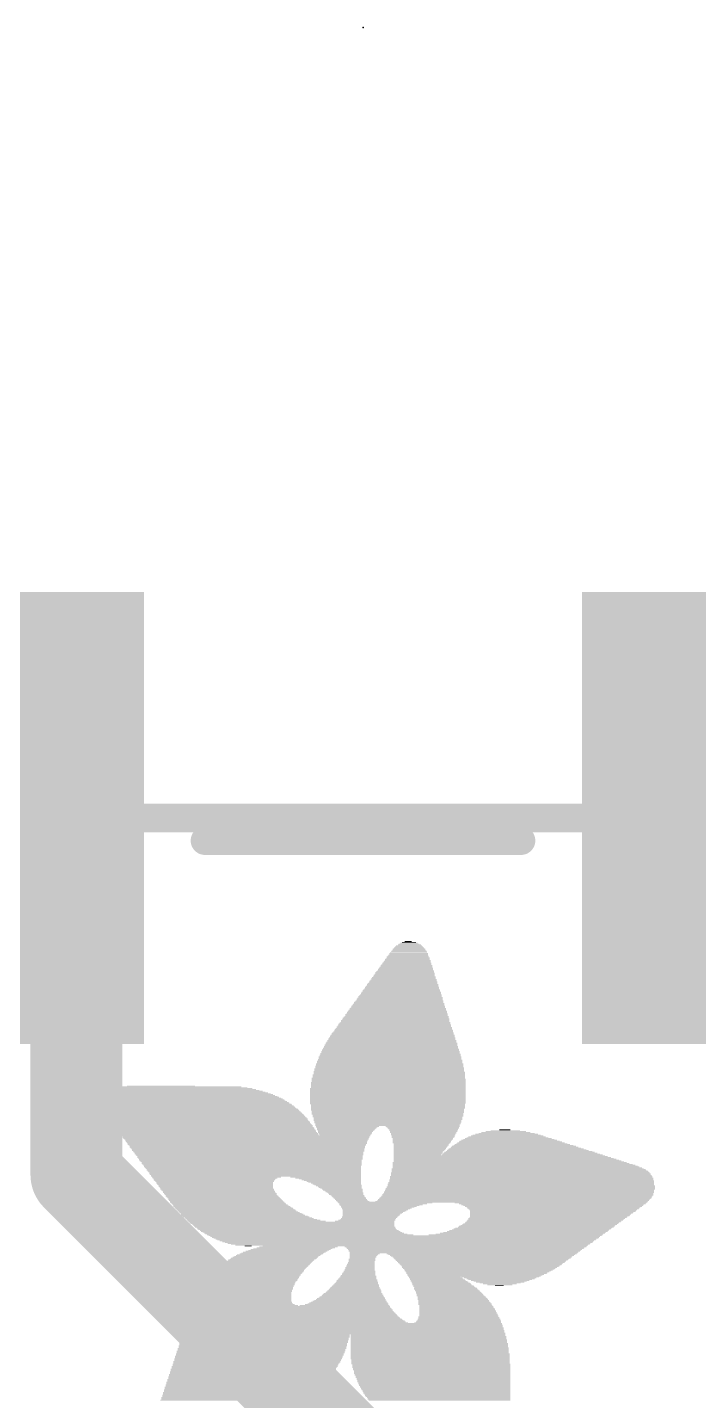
# Model space of a CAD drawing. Extents: x -6.8 to 18.4, y -5.3 to 26.1.
# Drawn here: x 4.86 to 7.84, y 4.34 to 10.41 of the extents above; entities that cross this region are included whole.
import ezdxf

# ---------------------------------------------------------------- set-up
doc = ezdxf.new("R2010")
doc.units = 0
for name, color, linetype in [('1', 12, 'CONTINUOUS'), ('21', 40, 'CONTINUOUS'), ('23', 40, 'CONTINUOUS'), ('51', 253, 'CONTINUOUS')]:
    doc.layers.add(name, color=color, linetype=linetype)

# ---------------------------------------------------------------- blocks, each defined once
blk = doc.blocks.new('RECT')
blk.add_solid([(-0.5, -0.5), (0.5, -0.5), (-0.5, 0.5), (0.5, 0.5)])

msp = doc.modelspace()

# ---------------------------------------------------------------- linework, layer by layer
at = {"layer": '1', "const_width": 0.4064}
for points in [[(1.524, 7.046), (5.08, 7.046)], [(5.08, 7.046), (5.08, 6.914)], [(5.08, 6.914), (5.08, 5.334)], [(5.08, 5.334), (7.62, 2.794)]]:
    msp.add_lwpolyline(points, dxfattribs=at)
at = {"layer": '1', "const_width": 0.2032}
for points in [[(5.1816, 7.046, 1), (4.9784, 7.046)], [(5.08, 6.9444, 1), (5.08, 7.1476)], [(5.1816, 6.914, 1), (4.9784, 6.914)], [(4.9784, 6.914, 1), (5.1816, 6.914)], [(5.1518, 5.4058, 1), (5.0082, 5.2622)], [(4.9784, 5.334, 1), (5.1816, 5.334)]]:
    msp.add_lwpolyline(points, format="xyb", dxfattribs=at)
at = {"layer": '21', "const_width": 0.127}
msp.add_lwpolyline([(5.65, 6.814), (7.05, 6.814)], dxfattribs=at)
at = {"layer": '21', "const_width": 0.0635}
for points in [[(5.65, 6.8457, 1), (5.65, 6.7823)], [(7.05, 6.7823, 1), (7.05, 6.8457)]]:
    msp.add_lwpolyline(points, format="xyb", dxfattribs=at)
at = {"layer": '23'}
msp.add_point((6.35, 10.414), dxfattribs=at)
at = {"layer": '51', "const_width": 0.127}
msp.add_lwpolyline([(8.85, 6.914), (3.85, 6.914)], dxfattribs=at)

# ---------------------------------------------------------------- block references
at = {"layer": '1', "xscale": 0.6, "yscale": 2, "rotation": 180}
for p in [(5.08, 6.914), (7.62, 6.914)]:
    msp.add_blockref('RECT', p, dxfattribs=at)
at = {"layer": '21'}
for p, xscale, yscale in [((6.5538, 6.3221), 0.16, 0.0038), ((6.5538, 6.3259), 0.1524, 0.0038), ((6.5538, 6.3335), 0.1448, 0.0038), ((6.5538, 6.3297), 0.1448, 0.0038), ((6.5539, 6.3373), 0.1371, 0.0038), ((6.5539, 6.3411), 0.1295, 0.0038), ((6.5539, 6.3449), 0.1219, 0.0038), ((6.5539, 6.3487), 0.1143, 0.0038), ((6.5558, 6.3525), 0.1029, 0.0038), ((6.5539, 6.3563), 0.0915, 0.0039), ((6.5538, 6.3602), 0.0762, 0.0038), ((6.5539, 6.364), 0.0609, 0.0038), ((6.5501, 6.3678), 0.0305, 0.0038), ((6.5424, 6.2611), 0.2286, 0.0038), ((6.5424, 6.2649), 0.221, 0.0038), ((6.5443, 6.2725), 0.2172, 0.0038), ((6.5443, 6.2687), 0.2172, 0.0038), ((6.5443, 6.2763), 0.2096, 0.0038), ((6.5462, 6.2801), 0.2058, 0.0039), ((6.5463, 6.2878), 0.1981, 0.0038), ((6.5482, 6.284), 0.2019, 0.0038), ((6.5482, 6.2916), 0.1943, 0.0038), ((6.5482, 6.2992), 0.1867, 0.0038), ((6.5501, 6.2954), 0.1905, 0.0038), ((6.5501, 6.303), 0.1829, 0.0038), ((6.5501, 6.3068), 0.1753, 0.0038), ((6.552, 6.3144), 0.1715, 0.0038), ((6.552, 6.3106), 0.1715, 0.0038), ((6.5519, 6.3182), 0.1638, 0.0039), ((6.5291, 6.2039), 0.2857, 0.0039), ((6.531, 6.2001), 0.2896, 0.0038), ((6.531, 6.2078), 0.2819, 0.0038), ((6.5329, 6.2116), 0.2781, 0.0038), ((6.5329, 6.2192), 0.2705, 0.0038), ((6.5329, 6.2154), 0.2705, 0.0038), ((6.5348, 6.223), 0.2667, 0.0038), ((6.5348, 6.2306), 0.2591, 0.0038), ((6.5367, 6.2268), 0.2629, 0.0038), ((6.5367, 6.2344), 0.2552, 0.0038), ((6.5386, 6.2382), 0.2514, 0.0038), ((6.5386, 6.2459), 0.2438, 0.0038), ((6.5386, 6.242), 0.2438, 0.0039), ((6.5405, 6.2497), 0.24, 0.0038), ((6.5405, 6.2535), 0.2324, 0.0038), ((6.5424, 6.2573), 0.2286, 0.0038), ((6.5177, 6.1392), 0.3543, 0.0038), ((6.5196, 6.143), 0.3505, 0.0038), ((6.5196, 6.1506), 0.3429, 0.0038), ((6.5196, 6.1468), 0.3429, 0.0038), ((6.5215, 6.1544), 0.3391, 0.0038), ((6.5215, 6.1582), 0.3315, 0.0038), ((6.5234, 6.1659), 0.3277, 0.0039), ((6.5234, 6.162), 0.3277, 0.0038), ((6.5234, 6.1697), 0.3201, 0.0038), ((6.5253, 6.1773), 0.3163, 0.0038), ((6.5253, 6.1735), 0.3163, 0.0038), ((6.5253, 6.1811), 0.3086, 0.0038), ((6.5272, 6.1849), 0.3048, 0.0038), ((6.5272, 6.1925), 0.2972, 0.0038), ((6.5291, 6.1887), 0.301, 0.0038), ((6.5291, 6.1963), 0.2934, 0.0038), ((6.5063, 6.082), 0.4153, 0.0038), ((6.5063, 6.0782), 0.4153, 0.0038), ((6.5062, 6.0858), 0.4076, 0.0038), ((6.5081, 6.0897), 0.4038, 0.0039), ((6.5081, 6.0973), 0.3962, 0.0038), ((6.51, 6.0935), 0.4, 0.0038), ((6.51, 6.1011), 0.3924, 0.0038), ((6.5119, 6.1049), 0.3886, 0.0038), ((6.5119, 6.1125), 0.381, 0.0038), ((6.5119, 6.1087), 0.381, 0.0038), ((6.5138, 6.1163), 0.3772, 0.0038), ((6.5138, 6.1239), 0.3696, 0.0038), ((6.5157, 6.1201), 0.3734, 0.0038), ((6.5158, 6.1278), 0.3657, 0.0039), ((6.5177, 6.1316), 0.3619, 0.0038), ((6.5177, 6.1354), 0.3543, 0.0038), ((6.4929, 6.0173), 0.4801, 0.0038), ((6.4948, 6.0211), 0.4762, 0.0038), ((6.4948, 6.0287), 0.4686, 0.0038), ((6.4967, 6.0249), 0.4724, 0.0038), ((6.4967, 6.0325), 0.4648, 0.0038), ((6.4986, 6.0363), 0.461, 0.0038), ((6.4986, 6.0439), 0.4534, 0.0038), ((6.4986, 6.0401), 0.4534, 0.0038), ((6.5005, 6.0477), 0.4496, 0.0038), ((6.5005, 6.0554), 0.442, 0.0038), ((6.5005, 6.0516), 0.442, 0.0039), ((6.5024, 6.0592), 0.4382, 0.0038), ((6.5024, 6.063), 0.4306, 0.0038), ((6.5043, 6.0706), 0.4268, 0.0038), ((6.5043, 6.0668), 0.4268, 0.0038), ((6.5044, 6.0744), 0.4191, 0.0038), ((6.4815, 5.9601), 0.5411, 0.0038), ((6.4815, 5.9563), 0.5411, 0.0038), ((6.4834, 5.9639), 0.5373, 0.0038), ((6.4834, 5.9677), 0.5295, 0.0038), ((6.4853, 5.9754), 0.5257, 0.0039), ((6.4853, 5.9715), 0.5257, 0.0038), ((6.4853, 5.9792), 0.5181, 0.0038), ((6.4872, 5.983), 0.5143, 0.0038), ((6.4872, 5.9906), 0.5067, 0.0038), ((6.4891, 5.9868), 0.5105, 0.0038), ((6.4891, 5.9944), 0.5029, 0.0038), ((6.4891, 6.002), 0.4953, 0.0038), ((6.491, 5.9982), 0.4991, 0.0038), ((6.491, 6.0058), 0.4915, 0.0038), ((6.4929, 6.0096), 0.4877, 0.0038), ((6.4929, 6.0135), 0.4801, 0.0039), ((6.4719, 5.8953), 0.5982, 0.0038), ((6.4738, 5.903), 0.5944, 0.0038), ((6.4738, 5.8992), 0.5944, 0.0039), ((6.4739, 5.9106), 0.5867, 0.0038), ((6.4739, 5.9068), 0.5867, 0.0038), ((6.4758, 5.9182), 0.5829, 0.0038), ((6.4758, 5.9144), 0.5829, 0.0038), ((6.4758, 5.922), 0.5753, 0.0038), ((6.4777, 5.9296), 0.5715, 0.0038), ((6.4777, 5.9258), 0.5715, 0.0038), ((6.4777, 5.9373), 0.5639, 0.0039), ((6.4777, 5.9334), 0.5639, 0.0038), ((6.4796, 5.9411), 0.5601, 0.0038), ((6.4796, 5.9487), 0.5525, 0.0038), ((6.4796, 5.9449), 0.5525, 0.0038), ((6.4815, 5.9525), 0.5487, 0.0038), ((6.4682, 5.8382), 0.6439, 0.0038), ((6.4682, 5.8344), 0.6439, 0.0038), ((6.4681, 5.8458), 0.6362, 0.0038), ((6.4701, 5.842), 0.6401, 0.0038), ((6.47, 5.8572), 0.6324, 0.0038), ((6.47, 5.8534), 0.6324, 0.0038), ((6.47, 5.8496), 0.6324, 0.0038), ((6.47, 5.8649), 0.6248, 0.0038), ((6.47, 5.8611), 0.6248, 0.0039), ((6.47, 5.8725), 0.6172, 0.0038), ((6.4719, 5.8687), 0.621, 0.0038), ((6.4719, 5.8801), 0.6134, 0.0038), ((6.4719, 5.8763), 0.6134, 0.0038), ((6.4719, 5.8877), 0.6058, 0.0038), ((6.4719, 5.8839), 0.6058, 0.0038), ((6.4738, 5.8915), 0.602, 0.0038), ((6.4643, 5.7772), 0.6744, 0.0038), ((6.4643, 5.7734), 0.6744, 0.0038), ((6.4643, 5.7925), 0.6668, 0.0038), ((6.4662, 5.7887), 0.6706, 0.0038), ((6.4662, 5.7849), 0.6706, 0.0039), ((6.4662, 5.781), 0.6706, 0.0038), ((6.4662, 5.8039), 0.663, 0.0038), ((6.4662, 5.8001), 0.663, 0.0038), ((6.4662, 5.7963), 0.663, 0.0038), ((6.4662, 5.8153), 0.6554, 0.0038), ((6.4662, 5.8115), 0.6554, 0.0038), ((6.4681, 5.8077), 0.6592, 0.0038), ((6.4682, 5.8268), 0.6515, 0.0038), ((6.4682, 5.823), 0.6515, 0.0039), ((6.4682, 5.8191), 0.6515, 0.0038), ((6.4682, 5.8306), 0.6439, 0.0038), ((5.5614, 5.7125), 0.6287, 0.0038), ((5.5575, 5.7163), 0.6058, 0.0038), ((5.5499, 5.7201), 0.5754, 0.0038), ((5.5423, 5.7239), 0.5372, 0.0038), ((5.4546, 5.7277), 0.3009, 0.0038), ((6.4605, 5.7163), 0.6896, 0.0038), ((6.4605, 5.7125), 0.6896, 0.0038), ((6.4624, 5.7429), 0.6858, 0.0038), ((6.4624, 5.7391), 0.6858, 0.0038), ((6.4624, 5.7353), 0.6858, 0.0038), ((6.4624, 5.7315), 0.6858, 0.0038), ((6.4624, 5.7277), 0.6858, 0.0038), ((6.4624, 5.7239), 0.6858, 0.0038), ((6.4624, 5.7201), 0.6858, 0.0038), ((6.4624, 5.762), 0.6782, 0.0038), ((6.4643, 5.7582), 0.682, 0.0038), ((6.4643, 5.7544), 0.682, 0.0038), ((6.4643, 5.7506), 0.682, 0.0038), ((6.4643, 5.7468), 0.682, 0.0039), ((6.4643, 5.7696), 0.6744, 0.0038), ((6.4643, 5.7658), 0.6744, 0.0038), ((5.6109, 5.6591), 0.8039, 0.0038), ((5.6147, 5.6553), 0.8115, 0.0038), ((5.6166, 5.6515), 0.8153, 0.0038), ((5.6071, 5.6667), 0.7887, 0.0038), ((5.609, 5.6629), 0.7925, 0.0038), ((5.5975, 5.6782), 0.762, 0.0038), ((5.6013, 5.6744), 0.7696, 0.0038), ((5.6052, 5.6706), 0.7773, 0.0039), ((5.5956, 5.682), 0.7506, 0.0038), ((5.588, 5.6896), 0.7278, 0.0038), ((5.5918, 5.6858), 0.7354, 0.0038), ((5.5842, 5.6934), 0.7124, 0.0038), ((5.5747, 5.701), 0.6858, 0.0038), ((5.5804, 5.6972), 0.6972, 0.0038), ((5.5709, 5.7048), 0.6705, 0.0038), ((5.5671, 5.7087), 0.6477, 0.0039), ((6.4605, 5.7087), 0.6896, 0.0039), ((6.4605, 5.7048), 0.6896, 0.0038), ((6.4605, 5.701), 0.6896, 0.0038), ((6.4605, 5.6972), 0.6896, 0.0038), ((6.4605, 5.6934), 0.6896, 0.0038), ((6.4605, 5.6896), 0.6896, 0.0038), ((6.4605, 5.6858), 0.6896, 0.0038), ((6.4605, 5.682), 0.6896, 0.0038), ((6.4605, 5.6782), 0.6896, 0.0038), ((6.4605, 5.6744), 0.6896, 0.0038), ((6.4605, 5.6706), 0.6896, 0.0039), ((6.4605, 5.6667), 0.6896, 0.0038), ((6.4605, 5.6629), 0.6896, 0.0038), ((6.4605, 5.6591), 0.6896, 0.0038), ((6.4605, 5.6553), 0.6896, 0.0038), ((6.4605, 5.6515), 0.6896, 0.0038), ((5.6261, 5.6363), 0.842, 0.0038), ((5.6204, 5.6477), 0.823, 0.0038), ((5.6223, 5.6439), 0.8268, 0.0038), ((5.6261, 5.6401), 0.8344, 0.0038), ((5.6299, 5.6325), 0.842, 0.0039), ((5.6318, 5.6286), 0.8458, 0.0038), ((5.6356, 5.6248), 0.8534, 0.0038), ((5.6376, 5.621), 0.8573, 0.0038), ((5.6395, 5.6172), 0.8611, 0.0038), ((5.6433, 5.6134), 0.8611, 0.0038), ((5.6452, 5.6096), 0.8649, 0.0038), ((5.6471, 5.6058), 0.8687, 0.0038), ((5.6509, 5.602), 0.8687, 0.0038), ((5.6528, 5.5982), 0.8725, 0.0038), ((5.6566, 5.5944), 0.8725, 0.0039), ((6.4586, 5.6477), 0.6858, 0.0038), ((6.4605, 5.6439), 0.682, 0.0038), ((6.4605, 5.6401), 0.682, 0.0038), ((6.4605, 5.6363), 0.682, 0.0038), ((6.4605, 5.6325), 0.682, 0.0039), ((6.4605, 5.6286), 0.682, 0.0038), ((6.4586, 5.6248), 0.6782, 0.0038), ((6.4586, 5.621), 0.6782, 0.0038), ((6.4605, 5.6172), 0.6744, 0.0038), ((6.4605, 5.6134), 0.6744, 0.0038), ((6.4605, 5.6096), 0.6744, 0.0038), ((6.4586, 5.6058), 0.6706, 0.0038), ((6.4586, 5.602), 0.6706, 0.0038), ((6.4605, 5.5982), 0.6668, 0.0038), ((6.4605, 5.5944), 0.6668, 0.0039), ((5.6585, 5.5905), 0.8763, 0.0038), ((5.6623, 5.5867), 0.8763, 0.0038), ((5.6662, 5.5829), 0.8763, 0.0038), ((5.6662, 5.5791), 0.8763, 0.0038), ((5.67, 5.5753), 0.8763, 0.0038), ((5.6738, 5.5715), 0.8763, 0.0038), ((5.6757, 5.5677), 0.8801, 0.0038), ((5.6776, 5.5639), 0.8763, 0.0038), ((5.6814, 5.5601), 0.8763, 0.0038), ((5.6833, 5.5563), 0.8801, 0.0039), ((5.6871, 5.5524), 0.8801, 0.0038), ((5.689, 5.5486), 0.8763, 0.0038), ((5.6928, 5.5448), 0.8763, 0.0038), ((5.6947, 5.541), 0.8801, 0.0038), ((5.6966, 5.5372), 0.8763, 0.0038), ((5.7004, 5.5334), 0.8763, 0.0038), ((6.4586, 5.5905), 0.663, 0.0038), ((6.4605, 5.5867), 0.6592, 0.0038), ((6.4605, 5.5829), 0.6592, 0.0038), ((6.4605, 5.5791), 0.6592, 0.0038), ((6.4586, 5.5753), 0.6553, 0.0038), ((6.4605, 5.5715), 0.6515, 0.0038), ((6.4605, 5.5677), 0.6515, 0.0038), ((6.4586, 5.5639), 0.6477, 0.0038), ((6.4605, 5.5601), 0.6439, 0.0038), ((6.4586, 5.5563), 0.6401, 0.0039), ((6.4586, 5.5524), 0.6401, 0.0038), ((6.2815, 5.5486), 0.2781, 0.0038), ((6.2777, 5.5448), 0.2705, 0.0038), ((6.2757, 5.5372), 0.259, 0.0038), ((6.2738, 5.5334), 0.2552, 0.0038), ((6.2777, 5.541), 0.2629, 0.0038), ((6.6148, 5.5486), 0.3276, 0.0038), ((6.6148, 5.5448), 0.32, 0.0038), ((6.6167, 5.541), 0.3162, 0.0038), ((6.6167, 5.5372), 0.3086, 0.0038), ((6.6186, 5.5334), 0.3048, 0.0038), ((6.9787, 5.5334), 0.0495, 0.0038), ((5.7043, 5.5296), 0.8763, 0.0038), ((5.7043, 5.5258), 0.8763, 0.0038), ((5.7081, 5.522), 0.8763, 0.0038), ((5.7119, 5.5182), 0.8763, 0.0039), ((5.7119, 5.5143), 0.8763, 0.0038), ((5.7157, 5.5105), 0.8763, 0.0038), ((5.8319, 5.5067), 1.1011, 0.0038), ((5.8319, 5.5029), 1.0935, 0.0038), ((5.8319, 5.4991), 1.0935, 0.0038), ((5.8319, 5.4953), 1.0859, 0.0038), ((5.8338, 5.4915), 1.0821, 0.0038), ((5.8338, 5.4877), 1.0745, 0.0038), ((5.8338, 5.4839), 1.0745, 0.0038), ((5.8337, 5.4801), 1.0668, 0.0039), ((5.8357, 5.4762), 1.0629, 0.0038), ((5.8376, 5.4724), 1.0591, 0.0038), ((6.2738, 5.5296), 0.2476, 0.0038), ((6.2719, 5.5258), 0.2438, 0.0038), ((6.27, 5.522), 0.24, 0.0038), ((6.2719, 5.5182), 0.2362, 0.0039), ((6.27, 5.5143), 0.2324, 0.0038), ((6.27, 5.5105), 0.2248, 0.0038), ((6.6167, 5.5296), 0.301, 0.0038), ((6.6186, 5.5258), 0.2972, 0.0038), ((6.6167, 5.522), 0.2934, 0.0038), ((6.6186, 5.5182), 0.2896, 0.0039), ((6.6167, 5.5143), 0.2858, 0.0038), ((6.6167, 5.5105), 0.2858, 0.0038), ((6.6167, 5.5067), 0.2782, 0.0038), ((6.6167, 5.5029), 0.2782, 0.0038), ((6.6148, 5.4991), 0.2744, 0.0038), ((6.6147, 5.4953), 0.2667, 0.0038), ((6.6147, 5.4915), 0.2667, 0.0038), ((6.6128, 5.4877), 0.2629, 0.0038), ((6.6109, 5.4839), 0.2591, 0.0038), ((6.6109, 5.4801), 0.2591, 0.0039), ((6.6091, 5.4762), 0.2553, 0.0038), ((6.6091, 5.4724), 0.2476, 0.0038), ((7.0091, 5.4724), 0.4915, 0.0038), ((7.0053, 5.4762), 0.4762, 0.0038), ((7.0034, 5.4801), 0.4572, 0.0039), ((6.9996, 5.4839), 0.442, 0.0038), ((6.9977, 5.4877), 0.423, 0.0038), ((6.9958, 5.4915), 0.4038, 0.0038), ((6.9939, 5.4953), 0.3848, 0.0038), ((6.9901, 5.4991), 0.362, 0.0038), ((6.9882, 5.5029), 0.3429, 0.0038), ((6.9882, 5.5067), 0.32, 0.0038), ((6.9863, 5.5105), 0.301, 0.0038), ((6.9863, 5.5143), 0.2781, 0.0038), ((6.9863, 5.5182), 0.2477, 0.0039), ((6.9825, 5.522), 0.2171, 0.0038), ((6.9825, 5.5258), 0.1791, 0.0038), ((6.9806, 5.5296), 0.1295, 0.0038), ((5.8357, 5.4686), 1.0553, 0.0038), ((5.8376, 5.4648), 1.0515, 0.0038), ((5.8376, 5.461), 1.0439, 0.0038), ((5.8376, 5.4572), 1.0439, 0.0038), ((5.8395, 5.4534), 1.0401, 0.0038), ((5.8395, 5.4496), 1.0325, 0.0038), ((5.8414, 5.4458), 1.0287, 0.0038), ((5.8414, 5.442), 1.0287, 0.0039), ((5.8433, 5.4381), 1.0249, 0.0038), ((5.8433, 5.4343), 1.0173, 0.0038), ((5.8452, 5.4305), 1.0135, 0.0038), ((5.8452, 5.4267), 1.0135, 0.0038), ((5.8471, 5.4229), 1.0096, 0.0038), ((5.8471, 5.4191), 1.002, 0.0038), ((5.849, 5.4153), 0.9982, 0.0038), ((5.849, 5.4115), 0.9982, 0.0038), ((6.9672, 5.4115), 0.9639, 0.0038), ((6.6072, 5.4686), 0.2438, 0.0038), ((6.6072, 5.4648), 0.2438, 0.0038), ((6.6053, 5.461), 0.24, 0.0038), ((6.6034, 5.4572), 0.2362, 0.0038), ((6.6015, 5.4534), 0.2324, 0.0038), ((6.6015, 5.4496), 0.2324, 0.0038), ((6.5996, 5.4458), 0.2286, 0.0038), ((6.5977, 5.442), 0.2247, 0.0039), ((6.5958, 5.4381), 0.2209, 0.0038), ((6.5939, 5.4343), 0.2171, 0.0038), ((6.5939, 5.4305), 0.2171, 0.0038), ((6.592, 5.4267), 0.2133, 0.0038), ((6.5901, 5.4229), 0.2095, 0.0038), ((6.9539, 5.4191), 0.9372, 0.0038), ((6.9596, 5.4153), 0.9486, 0.0038), ((7.0549, 5.4229), 0.7125, 0.0038), ((7.0511, 5.4267), 0.6973, 0.0038), ((7.0472, 5.4305), 0.682, 0.0038), ((7.0434, 5.4343), 0.6668, 0.0038), ((7.0415, 5.4381), 0.6477, 0.0038), ((7.0358, 5.442), 0.6286, 0.0039), ((7.032, 5.4458), 0.6134, 0.0038), ((7.0282, 5.4496), 0.5982, 0.0038), ((7.0263, 5.4534), 0.5791, 0.0038), ((7.0225, 5.4572), 0.5639, 0.0038), ((7.0187, 5.461), 0.5487, 0.0038), ((7.0168, 5.4648), 0.5295, 0.0038), ((7.0111, 5.4686), 0.5105, 0.0038), ((5.8509, 5.4077), 0.9944, 0.0038), ((5.8528, 5.4039), 0.9906, 0.0039), ((5.8509, 5.4), 0.9868, 0.0038), ((5.8528, 5.3962), 0.983, 0.0038), ((5.8547, 5.3924), 0.9792, 0.0038), ((5.8566, 5.3886), 0.9754, 0.0038), ((5.8566, 5.3848), 0.9754, 0.0038), ((5.8585, 5.381), 0.9716, 0.0038), ((5.8604, 5.3772), 0.9678, 0.0038), ((5.8605, 5.3734), 0.9601, 0.0038), ((5.8605, 5.3696), 0.9601, 0.0038), ((5.8624, 5.3658), 0.9563, 0.0039), ((5.8643, 5.3619), 0.9525, 0.0038), ((5.8662, 5.3581), 0.9487, 0.0038), ((5.8662, 5.3543), 0.9487, 0.0038), ((5.8681, 5.3505), 0.9449, 0.0038), ((7.0358, 5.3619), 1.1164, 0.0038), ((7.0396, 5.3581), 1.124, 0.0038), ((7.0415, 5.3543), 1.1278, 0.0038), ((7.0453, 5.3505), 1.1354, 0.0038), ((6.9996, 5.3886), 1.0364, 0.0038), ((7.0053, 5.3848), 1.0478, 0.0038), ((7.0129, 5.381), 1.063, 0.0038), ((7.0187, 5.3772), 1.0745, 0.0038), ((7.0244, 5.3734), 1.0859, 0.0038), ((7.0282, 5.3696), 1.0935, 0.0038), ((7.0339, 5.3658), 1.1049, 0.0039), ((6.9729, 5.4077), 0.9753, 0.0038), ((6.9787, 5.4039), 0.9867, 0.0039), ((6.9844, 5.4), 0.9982, 0.0038), ((6.9901, 5.3962), 1.0096, 0.0038), ((6.9958, 5.3924), 1.021, 0.0038), ((5.87, 5.3467), 0.9411, 0.0038), ((5.8719, 5.3429), 0.9373, 0.0038), ((5.8719, 5.3391), 0.9373, 0.0038), ((5.8738, 5.3353), 0.9335, 0.0038), ((5.8757, 5.3315), 0.9297, 0.0038), ((5.8757, 5.3277), 0.9297, 0.0039), ((5.7004, 5.3238), 0.5715, 0.0038), ((5.6947, 5.32), 0.5524, 0.0038), ((5.6928, 5.3162), 0.541, 0.0038), ((5.6909, 5.3124), 0.5372, 0.0038), ((5.6909, 5.3086), 0.5296, 0.0038), ((5.6928, 5.3048), 0.5258, 0.0038), ((5.6928, 5.301), 0.5182, 0.0038), ((5.6928, 5.2972), 0.5182, 0.0038), ((5.6947, 5.2934), 0.5144, 0.0038), ((5.6966, 5.2896), 0.5106, 0.0039), ((6.1843, 5.3238), 0.3124, 0.0038), ((6.1957, 5.32), 0.2896, 0.0038), ((6.2034, 5.3162), 0.2743, 0.0038), ((6.2091, 5.3124), 0.2629, 0.0038), ((6.2148, 5.3086), 0.2515, 0.0038), ((6.2205, 5.3048), 0.2401, 0.0038), ((6.2243, 5.301), 0.2324, 0.0038), ((6.23, 5.2972), 0.221, 0.0038), ((6.2338, 5.2934), 0.2134, 0.0038), ((6.2395, 5.2896), 0.2096, 0.0039), ((7.0492, 5.2934), 1.1811, 0.0038), ((7.0492, 5.2896), 1.1811, 0.0039), ((7.0511, 5.301), 1.1773, 0.0038), ((7.0511, 5.2972), 1.1773, 0.0038), ((7.0511, 5.3124), 1.1697, 0.0038), ((7.053, 5.3086), 1.1735, 0.0038), ((7.053, 5.3048), 1.1735, 0.0038), ((7.0511, 5.3277), 1.1621, 0.0039), ((7.0511, 5.3238), 1.1621, 0.0038), ((7.053, 5.32), 1.1659, 0.0038), ((7.053, 5.3162), 1.1659, 0.0038), ((7.0472, 5.3429), 1.1468, 0.0038), ((7.0491, 5.3391), 1.1506, 0.0038), ((7.0491, 5.3353), 1.1506, 0.0038), ((7.0511, 5.3315), 1.1545, 0.0038), ((7.0472, 5.3467), 1.1392, 0.0038), ((5.6985, 5.2857), 0.5068, 0.0038), ((5.6985, 5.2819), 0.5068, 0.0038), ((5.7004, 5.2781), 0.503, 0.0038), ((5.7023, 5.2743), 0.4992, 0.0038), ((5.7042, 5.2705), 0.503, 0.0038), ((5.7062, 5.2667), 0.4991, 0.0038), ((5.71, 5.2629), 0.4991, 0.0038), ((5.7119, 5.2591), 0.4953, 0.0038), ((5.7138, 5.2553), 0.4991, 0.0038), ((5.7176, 5.2515), 0.4991, 0.0039), ((5.7195, 5.2476), 0.4953, 0.0038), ((5.7233, 5.2438), 0.4953, 0.0038), ((5.7252, 5.24), 0.4991, 0.0038), ((5.729, 5.2362), 0.4991, 0.0038), ((5.7328, 5.2324), 0.4991, 0.0038), ((5.7366, 5.2286), 0.4991, 0.0038), ((6.2434, 5.2857), 0.2019, 0.0038), ((6.2472, 5.2819), 0.1943, 0.0038), ((6.2491, 5.2781), 0.1905, 0.0038), ((6.2529, 5.2743), 0.1829, 0.0038), ((6.2586, 5.2705), 0.1791, 0.0038), ((6.2605, 5.2667), 0.1753, 0.0038), ((6.2643, 5.2629), 0.1676, 0.0038), ((6.2662, 5.2591), 0.1638, 0.0038), ((6.2719, 5.2553), 0.16, 0.0038), ((6.2738, 5.2515), 0.1562, 0.0039), ((6.2757, 5.2476), 0.1524, 0.0038), ((6.2814, 5.2438), 0.1486, 0.0038), ((6.2833, 5.24), 0.1448, 0.0038), ((6.2871, 5.2362), 0.1448, 0.0038), ((6.291, 5.2324), 0.1447, 0.0038), ((6.2929, 5.2286), 0.1409, 0.0038), ((7.0225, 5.2286), 1.2039, 0.0038), ((7.0263, 5.2324), 1.204, 0.0038), ((7.0282, 5.2362), 1.2002, 0.0038), ((7.032, 5.24), 1.2002, 0.0038), ((7.0358, 5.2476), 1.2002, 0.0038), ((7.0358, 5.2438), 1.2002, 0.0038), ((7.0377, 5.2515), 1.1964, 0.0039), ((7.0415, 5.2591), 1.1964, 0.0038), ((7.0415, 5.2553), 1.1964, 0.0038), ((7.0434, 5.2667), 1.1925, 0.0038), ((7.0434, 5.2629), 1.1925, 0.0038), ((7.0473, 5.2743), 1.1925, 0.0038), ((7.0473, 5.2705), 1.1925, 0.0038), ((7.0492, 5.2819), 1.1887, 0.0038), ((7.0492, 5.2781), 1.1887, 0.0038), ((7.0511, 5.2857), 1.1849, 0.0038), ((5.7385, 5.2248), 0.503, 0.0038), ((5.7423, 5.221), 0.503, 0.0038), ((5.7462, 5.2172), 0.5029, 0.0038), ((5.7481, 5.2134), 0.5067, 0.0039), ((5.7519, 5.2095), 0.5067, 0.0038), ((5.7557, 5.2057), 0.5067, 0.0038), ((5.7614, 5.2019), 0.5105, 0.0038), ((5.7652, 5.1981), 0.5105, 0.0038), ((5.769, 5.1943), 0.5182, 0.0038), ((5.7728, 5.1905), 0.5182, 0.0038), ((5.7785, 5.1867), 0.522, 0.0038), ((5.7823, 5.1829), 0.522, 0.0038), ((5.788, 5.1791), 0.5258, 0.0038), ((5.7918, 5.1753), 0.5258, 0.0039), ((5.7976, 5.1714), 0.5295, 0.0038), ((5.8033, 5.1676), 0.5334, 0.0038), ((6.2967, 5.2248), 0.1409, 0.0038), ((6.3005, 5.221), 0.141, 0.0038), ((6.3062, 5.2172), 0.1448, 0.0038), ((6.9234, 5.2134), 1.3716, 0.0039), ((6.4491, 5.2095), 0.4153, 0.0038), ((6.4395, 5.2057), 0.3886, 0.0038), ((6.43, 5.2019), 0.3696, 0.0038), ((6.4243, 5.1981), 0.3506, 0.0038), ((6.4205, 5.1943), 0.3353, 0.0038), ((6.4148, 5.1905), 0.3239, 0.0038), ((6.411, 5.1867), 0.3086, 0.0038), ((6.4072, 5.1829), 0.3009, 0.0038), ((6.4053, 5.1791), 0.2895, 0.0038), ((6.4015, 5.1753), 0.2819, 0.0039), ((6.3977, 5.1714), 0.2743, 0.0038), ((6.3939, 5.1676), 0.2667, 0.0038), ((7.0091, 5.2172), 1.2078, 0.0038), ((7.0149, 5.221), 1.2039, 0.0038), ((7.0187, 5.2248), 1.2039, 0.0038), ((7.1806, 5.2095), 0.8496, 0.0038), ((7.1882, 5.2057), 0.8268, 0.0038), ((7.1901, 5.2019), 0.8078, 0.0038), ((7.1921, 5.1981), 0.7963, 0.0038), ((7.1939, 5.1943), 0.7848, 0.0038), ((7.1939, 5.1905), 0.7696, 0.0038), ((7.1939, 5.1867), 0.762, 0.0038), ((7.1939, 5.1829), 0.7544, 0.0038), ((7.192, 5.1791), 0.743, 0.0038), ((7.192, 5.1753), 0.7354, 0.0039), ((7.1901, 5.1714), 0.7316, 0.0038), ((7.1863, 5.1676), 0.7239, 0.0038), ((5.809, 5.1638), 0.5372, 0.0038), ((5.8147, 5.16), 0.541, 0.0038), ((5.8185, 5.1562), 0.5486, 0.0038), ((5.8262, 5.1524), 0.5563, 0.0038), ((5.8319, 5.1486), 0.5601, 0.0038), ((5.8414, 5.1448), 0.5639, 0.0038), ((5.8471, 5.141), 0.5677, 0.0038), ((5.8566, 5.1372), 0.5792, 0.0039), ((5.8662, 5.1333), 0.5905, 0.0038), ((5.8795, 5.1295), 0.6096, 0.0038), ((6.0338, 5.1257), 0.9106, 0.0038), ((6.0357, 5.1219), 0.9068, 0.0038), ((6.0376, 5.1181), 0.903, 0.0038), ((6.0414, 5.1143), 0.8954, 0.0038), ((6.0433, 5.1105), 0.8916, 0.0038), ((6.0452, 5.1067), 0.8878, 0.0038), ((6.3577, 5.1295), 0.2629, 0.0038), ((6.3672, 5.1333), 0.2515, 0.0038), ((6.371, 5.1372), 0.2439, 0.0039), ((6.3748, 5.141), 0.2439, 0.0038), ((6.3805, 5.1486), 0.2476, 0.0038), ((6.3786, 5.1448), 0.2438, 0.0038), ((6.3881, 5.16), 0.2552, 0.0038), ((6.3862, 5.1562), 0.2514, 0.0038), ((6.3843, 5.1524), 0.2476, 0.0038), ((6.392, 5.1638), 0.2629, 0.0038), ((7.1196, 5.1067), 0.6896, 0.0038), ((7.1253, 5.1105), 0.6858, 0.0038), ((7.133, 5.1143), 0.6858, 0.0038), ((7.1368, 5.1181), 0.6858, 0.0038), ((7.1425, 5.1219), 0.682, 0.0038), ((7.1482, 5.1257), 0.6858, 0.0038), ((7.152, 5.1295), 0.6858, 0.0038), ((7.1577, 5.1333), 0.6896, 0.0038), ((7.1634, 5.141), 0.6934, 0.0038), ((7.1615, 5.1372), 0.6896, 0.0039), ((7.1692, 5.1448), 0.6973, 0.0038), ((7.1844, 5.1638), 0.7201, 0.0038), ((7.1806, 5.16), 0.7125, 0.0038), ((7.1787, 5.1562), 0.7087, 0.0038), ((7.1768, 5.1524), 0.7049, 0.0038), ((7.173, 5.1486), 0.6973, 0.0038), ((6.049, 5.1029), 0.8878, 0.0038), ((6.0529, 5.0991), 0.8801, 0.0039), ((6.0567, 5.0952), 0.8801, 0.0038), ((6.0605, 5.0914), 0.8801, 0.0038), ((6.0681, 5.0876), 0.8801, 0.0038), ((6.0738, 5.0838), 0.8839, 0.0038), ((6.0814, 5.08), 0.884, 0.0038), ((6.0891, 5.0762), 0.8839, 0.0038), ((6.0986, 5.0724), 0.8953, 0.0038), ((6.1157, 5.0686), 0.9144, 0.0038), ((6.5367, 5.0648), 1.7412, 0.0038), ((6.5367, 5.061), 1.726, 0.0039), ((6.5386, 5.0571), 1.7145, 0.0038), ((6.5405, 5.0533), 1.703, 0.0038), ((6.5405, 5.0495), 1.6878, 0.0038), ((6.5424, 5.0457), 1.6764, 0.0038), ((7.0263, 5.0686), 0.7696, 0.0038), ((7.0434, 5.0724), 0.743, 0.0038), ((7.0568, 5.0762), 0.7315, 0.0038), ((7.0663, 5.08), 0.7201, 0.0038), ((7.0777, 5.0838), 0.7124, 0.0038), ((7.0854, 5.0876), 0.7049, 0.0038), ((7.093, 5.0914), 0.6973, 0.0038), ((7.1006, 5.0952), 0.6972, 0.0038), ((7.1063, 5.0991), 0.6934, 0.0039), ((7.1158, 5.1029), 0.6896, 0.0038), ((6.5443, 5.0419), 1.6574, 0.0038), ((6.5482, 5.0381), 1.6421, 0.0038), ((6.552, 5.0343), 1.6269, 0.0038), ((6.5538, 5.0305), 1.6078, 0.0038), ((6.5596, 5.0267), 1.5887, 0.0038), ((6.5653, 5.0229), 1.5621, 0.0039), ((5.9881, 4.9848), 0.3695, 0.0039), ((5.9938, 4.9886), 0.3657, 0.0038), ((6.0014, 4.9924), 0.3658, 0.0038), ((5.8414, 5.019), 0.0305, 0.0038), ((6.0109, 4.9962), 0.362, 0.0038), ((6.0205, 5), 0.3581, 0.0038), ((6.03, 5.0038), 0.3543, 0.0038), ((6.0395, 5.0076), 0.3505, 0.0038), ((6.0529, 5.0114), 0.3467, 0.0038), ((6.0643, 5.0152), 0.3467, 0.0038), ((6.6243, 5.019), 1.4364, 0.0038), ((6.8034, 5.0152), 1.0706, 0.0038), ((6.8034, 5.0114), 1.0554, 0.0038), ((6.8034, 5.0076), 1.0478, 0.0038), ((6.8014, 5.0038), 1.0363, 0.0038), ((6.8014, 5), 1.0287, 0.0038), ((6.7995, 4.9962), 1.0249, 0.0038), ((6.7976, 4.9924), 1.0135, 0.0038), ((6.7957, 4.9886), 1.0097, 0.0038), ((6.3576, 4.9848), 0.1334, 0.0039), ((6.8758, 4.9848), 0.842, 0.0039), ((5.9061, 4.9238), 0.3886, 0.0038), ((5.91, 4.9276), 0.3887, 0.0038), ((5.9138, 4.9314), 0.3887, 0.0038), ((5.9176, 4.9352), 0.3886, 0.0038), ((5.9233, 4.939), 0.3848, 0.0038), ((5.9271, 4.9428), 0.3848, 0.0038), ((5.9309, 4.9466), 0.3848, 0.0039), ((5.9347, 4.9505), 0.3848, 0.0038), ((5.9404, 4.9543), 0.381, 0.0038), ((5.9442, 4.9581), 0.381, 0.0038), ((5.9519, 4.9619), 0.381, 0.0038), ((5.9557, 4.9657), 0.381, 0.0038), ((5.9614, 4.9695), 0.3772, 0.0038), ((5.9671, 4.9733), 0.3734, 0.0038), ((5.9747, 4.9771), 0.3734, 0.0038), ((5.9785, 4.9809), 0.3734, 0.0038), ((6.3367, 4.9238), 0.1295, 0.0038), ((6.3386, 4.9314), 0.1257, 0.0038), ((6.3386, 4.9276), 0.1257, 0.0038), ((6.3405, 4.939), 0.1219, 0.0038), ((6.3405, 4.9352), 0.1219, 0.0038), ((6.3424, 4.9466), 0.1181, 0.0039), ((6.3424, 4.9428), 0.1181, 0.0038), ((6.3462, 4.9619), 0.1181, 0.0038), ((6.3462, 4.9581), 0.1181, 0.0038), ((6.3462, 4.9543), 0.1181, 0.0038), ((6.3443, 4.9505), 0.1143, 0.0038), ((6.3538, 4.9809), 0.1258, 0.0038), ((6.3519, 4.9771), 0.122, 0.0038), ((6.35, 4.9733), 0.1182, 0.0038), ((6.35, 4.9695), 0.1182, 0.0038), ((6.3481, 4.9657), 0.1143, 0.0038), ((6.8758, 4.9809), 0.8268, 0.0038), ((6.8777, 4.9771), 0.8154, 0.0038), ((6.8758, 4.9733), 0.8039, 0.0038), ((6.8777, 4.9695), 0.7925, 0.0038), ((6.8777, 4.9657), 0.7848, 0.0038), ((6.8758, 4.9619), 0.7734, 0.0038), ((6.8758, 4.9581), 0.7658, 0.0038), ((6.8739, 4.9543), 0.7544, 0.0038), ((6.8739, 4.9505), 0.7468, 0.0038), ((6.8739, 4.9466), 0.7391, 0.0039), ((6.872, 4.9428), 0.7277, 0.0038), ((6.872, 4.939), 0.7201, 0.0038), ((6.872, 4.9352), 0.7125, 0.0038), ((6.87, 4.9314), 0.7011, 0.0038), ((6.8701, 4.9276), 0.6934, 0.0038), ((6.8663, 4.9238), 0.6858, 0.0038), ((5.8585, 4.8666), 0.4, 0.0038), ((5.8566, 4.8628), 0.3962, 0.0038), ((5.8604, 4.8704), 0.3962, 0.0039), ((5.8642, 4.8743), 0.3962, 0.0038), ((5.8681, 4.8781), 0.3963, 0.0038), ((5.8719, 4.8857), 0.3963, 0.0038), ((5.87, 4.8819), 0.3925, 0.0038), ((5.8757, 4.8895), 0.3963, 0.0038), ((5.8776, 4.8933), 0.3925, 0.0038), ((5.8814, 4.8971), 0.3924, 0.0038), ((5.8852, 4.9009), 0.3924, 0.0038), ((5.889, 4.9047), 0.3924, 0.0038), ((5.8928, 4.9085), 0.3924, 0.0039), ((5.8947, 4.9124), 0.3886, 0.0038), ((5.8985, 4.9162), 0.3886, 0.0038), ((5.9023, 4.92), 0.3886, 0.0038), ((6.3234, 4.8666), 0.1791, 0.0038), ((6.3234, 4.8628), 0.1791, 0.0038), ((6.3253, 4.8704), 0.1753, 0.0039), ((6.3253, 4.8743), 0.1677, 0.0038), ((6.3272, 4.8781), 0.1639, 0.0038), ((6.3291, 4.8857), 0.1601, 0.0038), ((6.3291, 4.8819), 0.1601, 0.0038), ((6.329, 4.8895), 0.1524, 0.0038), ((6.331, 4.8971), 0.1485, 0.0038), ((6.331, 4.8933), 0.1485, 0.0038), ((6.3329, 4.9009), 0.1447, 0.0038), ((6.3348, 4.9085), 0.1409, 0.0039), ((6.3348, 4.9047), 0.1409, 0.0038), ((6.3348, 4.9162), 0.1333, 0.0038), ((6.3348, 4.9124), 0.1333, 0.0038), ((6.3367, 4.92), 0.1295, 0.0038), ((6.8643, 4.92), 0.6743, 0.0038), ((6.8643, 4.9162), 0.6667, 0.0038), ((6.8624, 4.9124), 0.6553, 0.0038), ((6.8586, 4.9085), 0.6477, 0.0039), ((6.8567, 4.9047), 0.6363, 0.0038), ((6.8548, 4.9009), 0.6248, 0.0038), ((6.8529, 4.8971), 0.621, 0.0038), ((6.8491, 4.8933), 0.6058, 0.0038), ((6.8453, 4.8895), 0.5982, 0.0038), ((6.8434, 4.8857), 0.5868, 0.0038), ((6.6681, 4.8819), 0.2286, 0.0038), ((6.672, 4.8781), 0.2363, 0.0038), ((6.6795, 4.8704), 0.2439, 0.0039), ((6.6758, 4.8743), 0.2363, 0.0038), ((6.6834, 4.8666), 0.2438, 0.0038), ((6.6872, 4.8628), 0.2514, 0.0038), ((6.9577, 4.8819), 0.3429, 0.0038), ((6.9577, 4.8781), 0.32, 0.0038), ((6.9596, 4.8743), 0.301, 0.0038), ((6.9577, 4.8704), 0.282, 0.0039), ((6.9577, 4.8666), 0.259, 0.0038), ((6.9577, 4.8628), 0.2362, 0.0038), ((5.8243, 4.8019), 0.4153, 0.0038), ((5.8262, 4.8095), 0.4115, 0.0038), ((5.8262, 4.8057), 0.4115, 0.0038), ((5.8281, 4.8133), 0.4077, 0.0038), ((5.8319, 4.8209), 0.4077, 0.0038), ((5.8319, 4.8171), 0.4077, 0.0038), ((5.8357, 4.8285), 0.4077, 0.0038), ((5.8338, 4.8247), 0.4039, 0.0038), ((5.8376, 4.8323), 0.4039, 0.0039), ((5.8414, 4.84), 0.4039, 0.0038), ((5.8395, 4.8362), 0.4001, 0.0038), ((5.8433, 4.8438), 0.4001, 0.0038), ((5.8471, 4.8514), 0.4, 0.0038), ((5.8471, 4.8476), 0.4, 0.0038), ((5.8509, 4.8552), 0.4, 0.0038), ((5.8528, 4.859), 0.3962, 0.0038), ((6.3043, 4.8019), 0.2705, 0.0038), ((6.3043, 4.8057), 0.2629, 0.0038), ((6.3062, 4.8095), 0.2591, 0.0038), ((6.3081, 4.8133), 0.2476, 0.0038), ((6.31, 4.8171), 0.2438, 0.0038), ((6.3119, 4.8209), 0.24, 0.0038), ((6.3119, 4.8247), 0.2324, 0.0038), ((6.3138, 4.8285), 0.2286, 0.0038), ((6.3138, 4.8323), 0.221, 0.0039), ((6.3157, 4.8362), 0.2172, 0.0038), ((6.3157, 4.84), 0.2096, 0.0038), ((6.3176, 4.8438), 0.2058, 0.0038), ((6.3196, 4.8476), 0.2019, 0.0038), ((6.3196, 4.8514), 0.1943, 0.0038), ((6.3215, 4.8552), 0.1905, 0.0038), ((6.3234, 4.859), 0.1867, 0.0038), ((6.691, 4.859), 0.2514, 0.0038), ((6.6948, 4.8552), 0.259, 0.0038), ((6.6987, 4.8514), 0.2591, 0.0038), ((6.7006, 4.8476), 0.2629, 0.0038), ((6.7063, 4.8438), 0.2667, 0.0038), ((6.7082, 4.84), 0.2705, 0.0038), ((6.7157, 4.8323), 0.2781, 0.0039), ((6.7176, 4.8285), 0.2819, 0.0038), ((6.712, 4.8362), 0.2705, 0.0038), ((6.7214, 4.8247), 0.2819, 0.0038), ((6.7234, 4.8209), 0.2858, 0.0038), ((6.7272, 4.8171), 0.2858, 0.0038), ((6.7291, 4.8133), 0.2896, 0.0038), ((6.731, 4.8095), 0.2934, 0.0038), ((6.7348, 4.8057), 0.2934, 0.0038), ((6.7367, 4.8019), 0.2972, 0.0038), ((6.9577, 4.859), 0.2134, 0.0038), ((6.9577, 4.8552), 0.1828, 0.0038), ((6.9558, 4.8514), 0.1486, 0.0038), ((6.9558, 4.8476), 0.1105, 0.0038), ((6.9539, 4.8438), 0.0381, 0.0038), ((6.03, 4.7485), 0.8801, 0.0038), ((6.0319, 4.7447), 0.8839, 0.0038), ((6.0338, 4.7409), 0.8877, 0.0038), ((5.828, 4.7561), 0.4686, 0.0039), ((6.0319, 4.7523), 0.8763, 0.0038), ((5.8185, 4.7638), 0.442, 0.0038), ((5.8223, 4.76), 0.4496, 0.0038), ((5.8185, 4.7714), 0.4344, 0.0038), ((5.8185, 4.7676), 0.4344, 0.0038), ((5.8185, 4.779), 0.4268, 0.0038), ((5.8185, 4.7752), 0.4268, 0.0038), ((5.8205, 4.7866), 0.4229, 0.0038), ((5.8205, 4.7828), 0.4229, 0.0038), ((5.8224, 4.7942), 0.4191, 0.0039), ((5.8224, 4.7904), 0.4191, 0.0038), ((5.8243, 4.7981), 0.4153, 0.0038), ((6.2681, 4.7561), 0.3962, 0.0039), ((6.2776, 4.76), 0.3696, 0.0038), ((6.2834, 4.7638), 0.3581, 0.0038), ((6.2853, 4.7676), 0.3467, 0.0038), ((6.2872, 4.7714), 0.3353, 0.0038), ((6.291, 4.7752), 0.3277, 0.0038), ((6.2929, 4.779), 0.3163, 0.0038), ((6.2967, 4.7828), 0.3086, 0.0038), ((6.2967, 4.7866), 0.301, 0.0038), ((6.3005, 4.7904), 0.2934, 0.0038), ((6.3005, 4.7942), 0.2857, 0.0039), ((6.3024, 4.7981), 0.2743, 0.0038), ((6.7386, 4.7981), 0.301, 0.0038), ((6.7424, 4.7942), 0.301, 0.0039), ((6.7443, 4.7904), 0.3048, 0.0038), ((6.7462, 4.7866), 0.3086, 0.0038), ((6.7482, 4.7828), 0.3125, 0.0038), ((6.7519, 4.779), 0.3125, 0.0038), ((6.7519, 4.7752), 0.3125, 0.0038), ((6.7538, 4.7714), 0.3163, 0.0038), ((6.7557, 4.7676), 0.3201, 0.0038), ((6.7576, 4.7638), 0.3239, 0.0038), ((6.7576, 4.76), 0.3239, 0.0038), ((6.7615, 4.7561), 0.3238, 0.0039), ((6.7634, 4.7523), 0.3276, 0.0038), ((6.7634, 4.7485), 0.3276, 0.0038), ((6.7653, 4.7447), 0.3314, 0.0038), ((6.7672, 4.7409), 0.3352, 0.0038), ((6.0528, 4.6838), 0.9716, 0.0038), ((6.0585, 4.6799), 0.983, 0.0039), ((6.0472, 4.6952), 0.9525, 0.0038), ((6.0491, 4.6914), 0.9563, 0.0038), ((6.0529, 4.6876), 0.9639, 0.0038), ((6.0414, 4.7066), 0.9334, 0.0038), ((6.0433, 4.7028), 0.9372, 0.0038), ((6.0452, 4.699), 0.941, 0.0038), ((6.0376, 4.718), 0.9182, 0.0039), ((6.0395, 4.7142), 0.922, 0.0038), ((6.0414, 4.7104), 0.9258, 0.0038), ((6.0338, 4.7295), 0.903, 0.0038), ((6.0357, 4.7257), 0.9068, 0.0038), ((6.0376, 4.7219), 0.9106, 0.0038), ((6.0338, 4.7371), 0.8953, 0.0038), ((6.0338, 4.7333), 0.8953, 0.0038), ((6.7691, 4.6799), 0.3848, 0.0039), ((6.7729, 4.6838), 0.3772, 0.0038), ((6.7748, 4.6876), 0.3734, 0.0038), ((6.7748, 4.6952), 0.3658, 0.0038), ((6.7748, 4.6914), 0.3658, 0.0038), ((6.7729, 4.7066), 0.3544, 0.0038), ((6.7748, 4.7028), 0.3582, 0.0038), ((6.7748, 4.699), 0.3582, 0.0038), ((6.7672, 4.7371), 0.3352, 0.0038), ((6.7691, 4.7333), 0.339, 0.0038), ((6.7691, 4.7295), 0.339, 0.0038), ((6.7711, 4.7257), 0.3429, 0.0038), ((6.7711, 4.7219), 0.3429, 0.0038), ((6.773, 4.718), 0.3467, 0.0039), ((6.773, 4.7142), 0.3467, 0.0038), ((6.7749, 4.7104), 0.3505, 0.0038), ((5.9195, 4.6266), 0.7429, 0.0038), ((5.9195, 4.6228), 0.7429, 0.0038), ((5.9195, 4.619), 0.7429, 0.0038), ((6.2643, 4.638), 1.4249, 0.0038), ((6.2662, 4.6342), 1.4288, 0.0038), ((6.2662, 4.6304), 1.4288, 0.0038), ((6.2643, 4.6495), 1.4173, 0.0038), ((6.2662, 4.6457), 1.4211, 0.0038), ((6.2662, 4.6418), 1.4211, 0.0039), ((6.2643, 4.6609), 1.4097, 0.0038), ((6.2662, 4.6571), 1.4135, 0.0038), ((6.2662, 4.6533), 1.4135, 0.0038), ((6.2643, 4.6723), 1.4021, 0.0038), ((6.2662, 4.6685), 1.4059, 0.0038), ((6.2662, 4.6647), 1.4059, 0.0038), ((6.2662, 4.6761), 1.3983, 0.0038), ((6.6377, 4.6266), 0.6858, 0.0038), ((6.6377, 4.6228), 0.6858, 0.0038), ((6.6396, 4.619), 0.6896, 0.0038), ((5.9023, 4.5657), 0.7468, 0.0039), ((5.9004, 4.5618), 0.743, 0.0038), ((5.9004, 4.558), 0.743, 0.0038), ((5.9062, 4.5771), 0.7467, 0.0038), ((5.9043, 4.5733), 0.7429, 0.0038), ((5.9043, 4.5695), 0.7429, 0.0038), ((5.91, 4.5923), 0.7467, 0.0038), ((5.9081, 4.5885), 0.7429, 0.0038), ((5.9081, 4.5847), 0.7429, 0.0038), ((5.9081, 4.5809), 0.7429, 0.0038), ((5.9138, 4.6037), 0.7467, 0.0039), ((5.9119, 4.5999), 0.7429, 0.0038), ((5.9119, 4.5961), 0.7429, 0.0038), ((5.9176, 4.6152), 0.7467, 0.0038), ((5.9157, 4.6114), 0.7429, 0.0038), ((5.9157, 4.6076), 0.7429, 0.0038), ((6.6396, 4.6152), 0.6896, 0.0038), ((6.6396, 4.6114), 0.6896, 0.0038), ((6.6396, 4.6076), 0.6896, 0.0038), ((6.6415, 4.6037), 0.6934, 0.0039), ((6.6415, 4.5999), 0.6934, 0.0038), ((6.6415, 4.5961), 0.6934, 0.0038), ((6.6415, 4.5923), 0.6934, 0.0038), ((6.6434, 4.5885), 0.6972, 0.0038), ((6.6434, 4.5847), 0.6972, 0.0038), ((6.6434, 4.5809), 0.6972, 0.0038), ((6.6434, 4.5771), 0.6972, 0.0038), ((6.6434, 4.5733), 0.6972, 0.0038), ((6.6453, 4.5695), 0.701, 0.0038), ((6.6453, 4.5657), 0.701, 0.0039), ((6.6453, 4.5618), 0.701, 0.0038), ((6.6453, 4.558), 0.701, 0.0038), ((5.8738, 4.4971), 0.7353, 0.0038), ((5.8795, 4.5085), 0.7391, 0.0038), ((5.8795, 4.5047), 0.7391, 0.0038), ((5.8776, 4.5009), 0.7353, 0.0038), ((5.8852, 4.5199), 0.743, 0.0038), ((5.8833, 4.5161), 0.7391, 0.0038), ((5.8833, 4.5123), 0.7391, 0.0038), ((5.889, 4.5314), 0.743, 0.0038), ((5.889, 4.5276), 0.743, 0.0039), ((5.8871, 4.5237), 0.7392, 0.0038), ((5.8928, 4.5428), 0.743, 0.0038), ((5.8928, 4.539), 0.743, 0.0038), ((5.8928, 4.5352), 0.743, 0.0038), ((5.8985, 4.5542), 0.7468, 0.0038), ((5.8966, 4.5504), 0.743, 0.0038), ((5.8966, 4.5466), 0.743, 0.0038), ((6.6453, 4.5542), 0.701, 0.0038), ((6.6453, 4.5504), 0.701, 0.0038), ((6.6453, 4.5466), 0.701, 0.0038), ((6.6472, 4.5428), 0.7048, 0.0038), ((6.6472, 4.539), 0.7048, 0.0038), ((6.6472, 4.5352), 0.7048, 0.0038), ((6.6472, 4.5314), 0.7048, 0.0038), ((6.6472, 4.5276), 0.7048, 0.0039), ((6.6472, 4.5237), 0.7048, 0.0038), ((6.6472, 4.5199), 0.7048, 0.0038), ((6.6491, 4.5161), 0.701, 0.0038), ((6.6491, 4.5123), 0.701, 0.0038), ((6.6491, 4.5085), 0.701, 0.0038), ((6.6491, 4.5047), 0.701, 0.0038), ((6.6491, 4.5009), 0.701, 0.0038), ((6.651, 4.4971), 0.7048, 0.0038), ((5.8433, 4.4399), 0.7125, 0.0038), ((5.8414, 4.4361), 0.7087, 0.0038), ((5.8509, 4.4514), 0.7201, 0.0039), ((5.849, 4.4475), 0.7163, 0.0038), ((5.8471, 4.4437), 0.7125, 0.0038), ((5.8567, 4.4628), 0.7239, 0.0038), ((5.8567, 4.459), 0.7239, 0.0038), ((5.8547, 4.4552), 0.72, 0.0038), ((5.8643, 4.4742), 0.7315, 0.0038), ((5.8624, 4.4704), 0.7277, 0.0038), ((5.8605, 4.4666), 0.7239, 0.0038), ((5.87, 4.4856), 0.7353, 0.0038), ((5.8681, 4.4818), 0.7315, 0.0038), ((5.8662, 4.478), 0.7277, 0.0038), ((5.8738, 4.4933), 0.7353, 0.0038), ((5.8719, 4.4895), 0.7315, 0.0039), ((6.6529, 4.4933), 0.701, 0.0038), ((6.6529, 4.4895), 0.701, 0.0039), ((6.6529, 4.4856), 0.701, 0.0038), ((6.6529, 4.4818), 0.701, 0.0038), ((6.6548, 4.478), 0.6972, 0.0038), ((6.6548, 4.4742), 0.6972, 0.0038), ((6.6548, 4.4704), 0.6972, 0.0038), ((6.6567, 4.4666), 0.6934, 0.0038), ((6.6567, 4.4628), 0.6934, 0.0038), ((6.6567, 4.459), 0.6934, 0.0038), ((6.6567, 4.4552), 0.6934, 0.0038), ((6.6586, 4.4514), 0.6896, 0.0039), ((6.6586, 4.4475), 0.6896, 0.0038), ((6.6605, 4.4437), 0.6858, 0.0038), ((6.6605, 4.4399), 0.6858, 0.0038), ((6.6605, 4.4361), 0.6858, 0.0038), ((5.8033, 4.3828), 0.6705, 0.0038), ((5.7995, 4.379), 0.6629, 0.0038), ((5.7976, 4.3752), 0.6591, 0.0039), ((5.8128, 4.3942), 0.682, 0.0038), ((5.809, 4.3904), 0.6744, 0.0038), ((5.8071, 4.3866), 0.6706, 0.0038), ((5.8204, 4.4056), 0.6896, 0.0038), ((5.8185, 4.4018), 0.6858, 0.0038), ((5.8166, 4.398), 0.682, 0.0038), ((5.828, 4.4171), 0.6972, 0.0038), ((5.8261, 4.4133), 0.6934, 0.0039), ((5.8242, 4.4094), 0.6896, 0.0038), ((5.8357, 4.4285), 0.7049, 0.0038), ((5.8338, 4.4247), 0.7011, 0.0038), ((5.8319, 4.4209), 0.6973, 0.0038), ((5.8395, 4.4323), 0.7049, 0.0038), ((6.6624, 4.4323), 0.682, 0.0038), ((6.6624, 4.4285), 0.682, 0.0038), ((6.6643, 4.4247), 0.6782, 0.0038), ((6.6643, 4.4209), 0.6782, 0.0038), ((6.6643, 4.4171), 0.6782, 0.0038), ((6.6662, 4.4133), 0.6744, 0.0039), ((6.6662, 4.4094), 0.6744, 0.0038), ((6.6682, 4.4056), 0.6705, 0.0038), ((6.6682, 4.4018), 0.6705, 0.0038), ((6.6701, 4.398), 0.6667, 0.0038), ((6.6701, 4.3942), 0.6667, 0.0038), ((6.672, 4.3904), 0.6629, 0.0038), ((6.672, 4.3866), 0.6629, 0.0038), ((6.6739, 4.3828), 0.6591, 0.0038), ((6.6758, 4.379), 0.6553, 0.0038), ((6.6758, 4.3752), 0.6553, 0.0039), ((5.7595, 4.3371), 0.6135, 0.0039), ((5.7709, 4.3485), 0.6286, 0.0038), ((5.7671, 4.3447), 0.621, 0.0038), ((5.7633, 4.3409), 0.6134, 0.0038), ((5.7824, 4.3599), 0.6439, 0.0038), ((5.7785, 4.3561), 0.6362, 0.0038), ((5.7766, 4.3523), 0.6324, 0.0038), ((5.7938, 4.3713), 0.6591, 0.0038), ((5.79, 4.3675), 0.6515, 0.0038), ((5.7881, 4.3637), 0.6477, 0.0038), ((6.6777, 4.3713), 0.6515, 0.0038), ((6.6777, 4.3675), 0.6515, 0.0038), ((6.6795, 4.3637), 0.6477, 0.0038), ((6.6814, 4.3599), 0.6439, 0.0038), ((6.6814, 4.3561), 0.6439, 0.0038), ((6.6833, 4.3523), 0.6401, 0.0038), ((6.6852, 4.3485), 0.6363, 0.0038), ((6.6872, 4.3447), 0.6324, 0.0038), ((6.6872, 4.3409), 0.6324, 0.0038), ((6.6891, 4.3371), 0.6286, 0.0039)]:
    msp.add_blockref('RECT', p, dxfattribs=dict(at, xscale=xscale, yscale=yscale))

doc.saveas('drawing.dxf')
